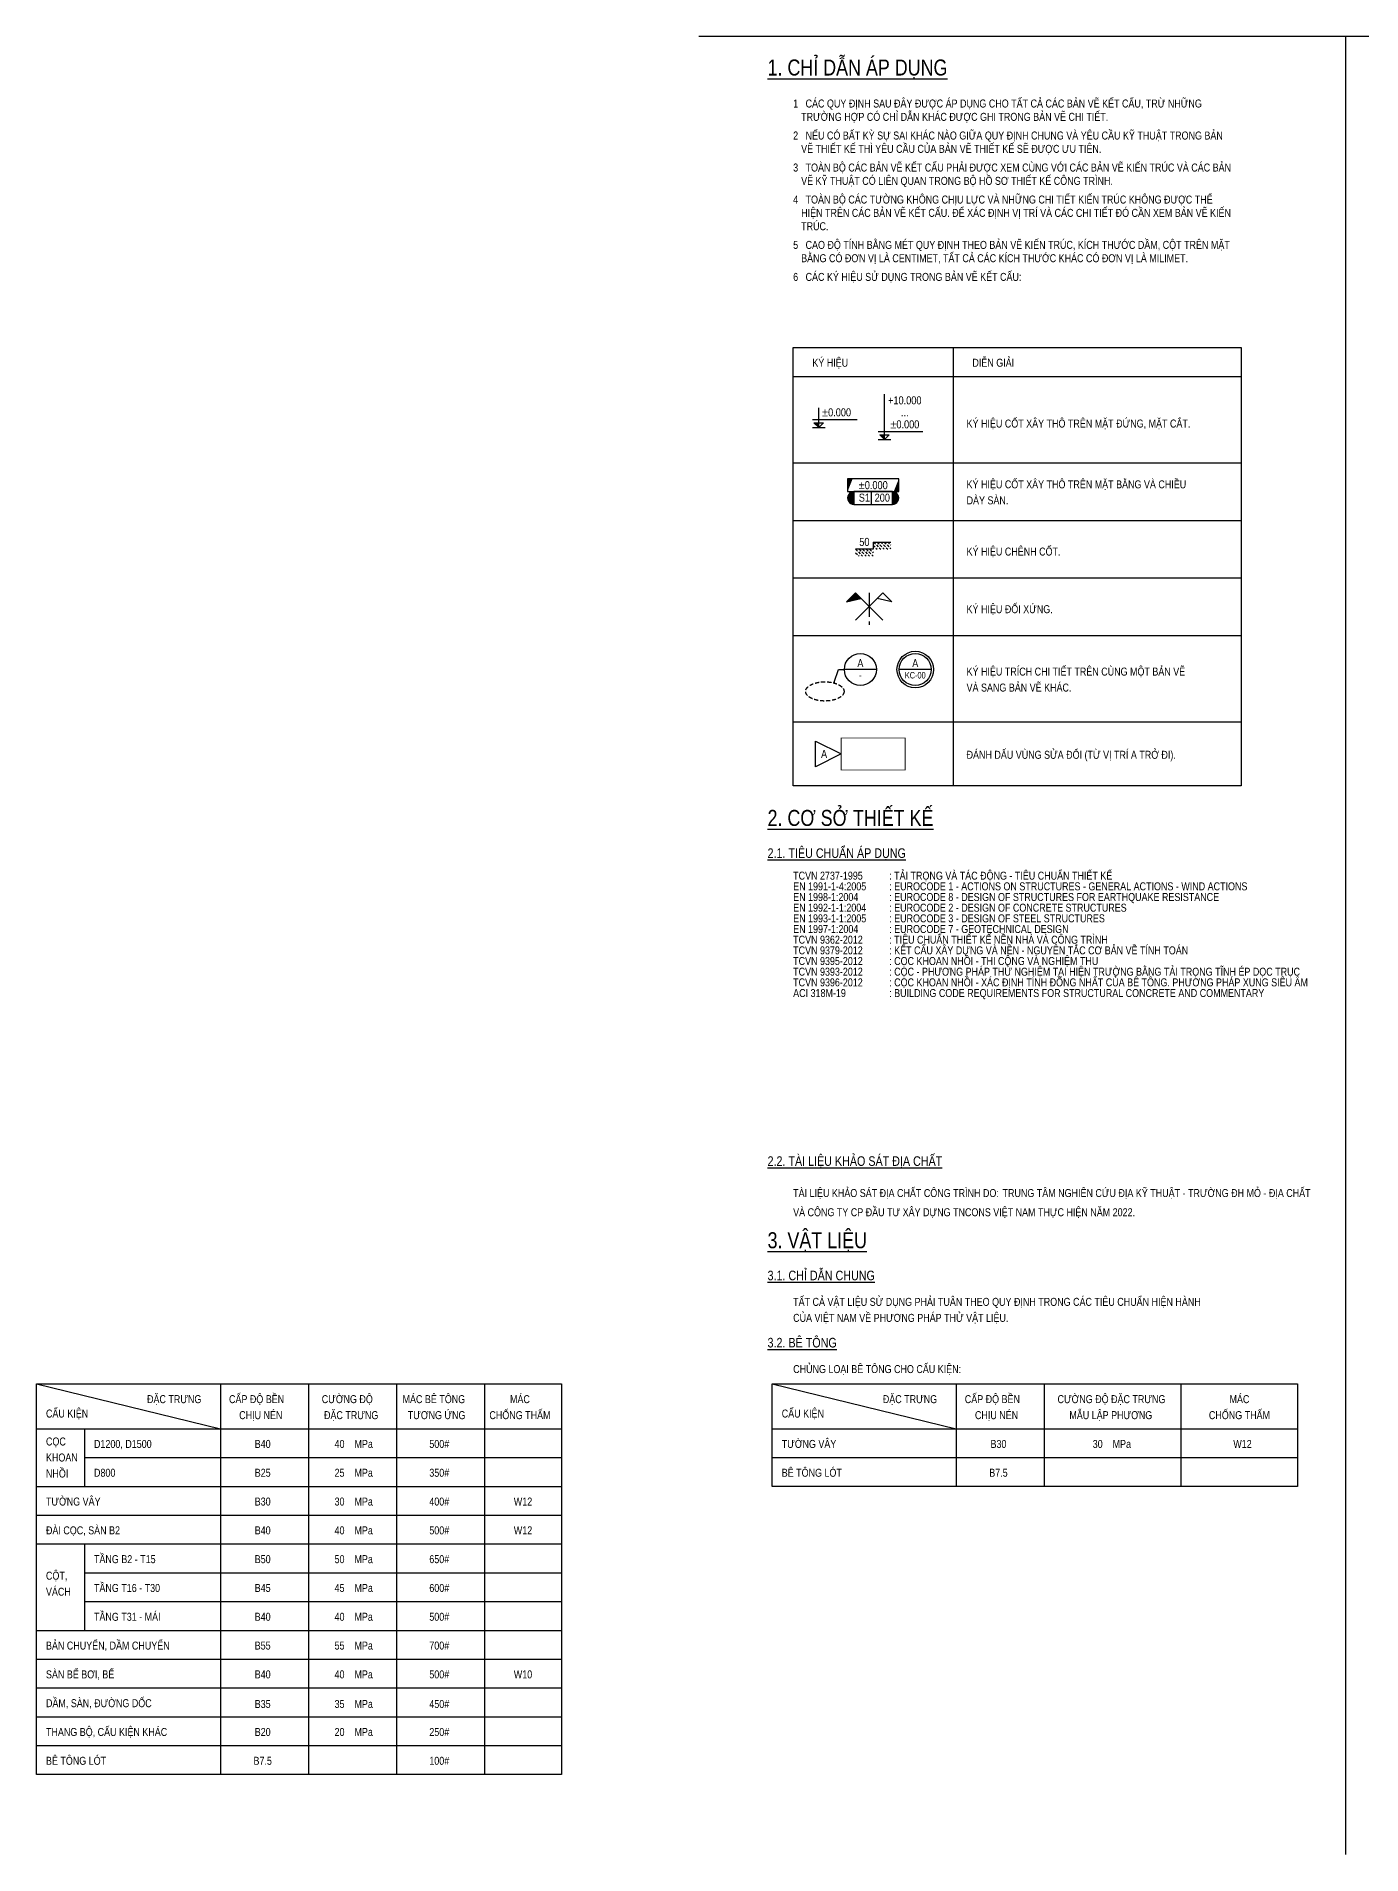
# Model space of a CAD drawing. Header units: millimetres. Extents: x -20244 to 82105, y -141 to 57963.
# Drawn here: x -20244 to 21160, y -141 to 56673 of the extents above; entities that cross this region are included whole.
import ezdxf
from ezdxf.enums import TextEntityAlignment as Align

# ---------------------------------------------------------------- set-up
doc = ezdxf.new("R2010")
doc.units = ezdxf.units.MM
doc.header["$LTSCALE"] = 100
doc.header["$MEASUREMENT"] = 0
for name, pattern in [('CENTER', [2, 1.25, -0.25, 0.25, -0.25]), ('CENTER2', [1.125, 0.75, -0.125, 0.125, -0.125]), ('HIDDEN', [0.375, 0.25, -0.125])]:
    doc.linetypes.add(name, pattern=pattern)
for name, color, linetype in [('ccu12-Chidan', 9, 'Continuous'), ('ccu12-Hatch', 8, 'Continuous'), ('ccu12-Manh', 8, 'Continuous'), ('ccu12-Text', 31, 'Continuous'), ('ccu12-Thay', 7, 'Continuous'), ('ccu12-Truc', 13, 'CENTER2')]:
    doc.layers.add(name, color=color, linetype=linetype)
doc.layers.add('KC-GHICHU', color=4, linetype='Continuous', lineweight=20)
doc.styles.add('2', font='ROMANS.shx', dxfattribs={"width": 0.85, "height": 200})
doc.styles.add('ccu12-Arial', font='arial.ttf', dxfattribs={"width": 0.8})
doc.styles.add('ccu12-Arial Narow', font='ARIALN.TTF')
doc.styles.add('ccu12-VnAvantH', font='', dxfattribs={"width": 0.8})
doc.styles.add('ccu12-vnsimli', font='vnsimli.shx', dxfattribs={"width": 0.8, "bigfont": 'vns.shx'})
doc.styles.add('DIM', font='romans.shx', dxfattribs={"width": 0.7})
doc.styles.get('ccu12-VnAvantH').set_extended_font_data('.VnAvantH')
doc.dimstyles.new('1-1', dxfattribs={"dimtxt": 2.5, "dimasz": 1.5, "dimexe": 1, "dimexo": 0, "dimgap": 1.5, "dimtad": 1, "dimdec": 0, "dimdsep": 46, "dimtxsty": 'DIM', "dimblk1": 'ARCHTICK', "dimblk2": 'ARCHTICK', "dimsah": 1, "dimcen": 1.5, "dimdle": 1, "dimclrd": 1, "dimclre": 1, "dimclrt": 4, "dimadec": 0, "dimazin": 0, "dimtfac": 1, "dimtdec": 0, "dimtofl": 0, "dimtmove": 1, "dimatfit": 3, "dimfxl": 1, "dimtolj": 1, "dimtzin": 0, "dimarcsym": 0})

# ---------------------------------------------------------------- blocks, each defined once
blk = doc.blocks.new('Số hiệu mây')
blk.add_lwpolyline([(-3.5, 3.5), (4.5, -0.5), (-3.5, -4.5), (-3.5, 3.5)])
at = {"layer": 'KC-GHICHU', "linetype": 'Continuous', "style": 'ccu12-Arial'}
blk.add_attdef('12', text='', height=2.5, dxfattribs=at).set_placement((-0.83, -0.5), align=Align.MIDDLE)
blk = doc.blocks.new('ccu11-cotcaodo1')
at = {"layer": 'ccu12-Hatch'}
h = blk.add_hatch(dxfattribs=at)
h.set_pattern_fill('ANSI31', color=256)
h.paths.add_polyline_path([(-6, 130), (-155, 130), (-6, -20)])
at = {"layer": 'ccu12-Chidan'}
for p, q in [((-6, -20), (-6, 600)), ((-206, 230), (1194, 230)), ((-155, 130), (144, 130)), ((-6, -20), (-155, 130)), ((-6, -20), (144, 130)), ((-206, -20), (194, -20))]:
    blk.add_line(p, q, dxfattribs=at)
at = {"layer": 'ccu12-Chidan', "color": 31, "ltscale": 10, "style": 'ccu12-Arial Narow'}
blk.add_attdef('%%P20.000', text='', height=250, dxfattribs=at).set_placement((628, 456), align=Align.MIDDLE_CENTER)
blk = doc.blocks.new('ccu11-cotcaodo2')
at = {"layer": 'ccu12-Hatch'}
h = blk.add_hatch(dxfattribs=at)
h.set_pattern_fill('ANSI31', color=256)
h.set_pattern_definition([(45, (7359.16489, 44219.88991), (-0.08838835, 0.08838835), [])])
h.paths.add_polyline_path([(7204, 44350), (7354, 44200), (7354, 44350)])
at = {"layer": 'ccu12-Chidan'}
for p, q in [((7354, 44200), (7354, 45620)), ((7154, 44450), (8554, 44450)), ((7204, 44350), (7503, 44350)), ((7354, 44200), (7204, 44350)), ((7354, 44200), (7503, 44350)), ((7154, 44200), (7554, 44200))]:
    blk.add_line(p, q, dxfattribs=at)
at = {"layer": 'ccu12-Chidan', "color": 31, "ltscale": 10, "style": 'ccu12-Arial Narow'}
for tag, p in [('%%P20.000', (7987, 45426)), ('...', (7987, 45051)), ('%%P20.000', (7987, 44676))]:
    blk.add_attdef(tag, text='', height=250, dxfattribs=at).set_placement(p, align=Align.MIDDLE_CENTER)
blk = doc.blocks.new('ccu11-cmb')
at = {"layer": 'ccu12-Chidan', "color": 7}
blk.add_lwpolyline([(0, 0), (1600, 0), (1600, 400), (0, 400)], close=True, dxfattribs=at)
at = {"layer": 'ccu12-Chidan', "color": 250}
for points in [[(0, 0), (159, 400), (0, 400)], [(1600, 400), (1441, 0), (1600, 0)]]:
    blk.add_solid(points, dxfattribs=at)
at = {"layer": 'ccu12-Chidan', "color": 31, "style": 'ccu12-vnsimli', "width": 0.8}
blk.add_attdef('+100.00', text='', height=250, dxfattribs=at).set_placement((800, 200), align=Align.MIDDLE_CENTER)
blk = doc.blocks.new('ccu11-chieudaysan')
at = {"layer": 'ccu12-Chidan'}
for points in [[(-569, 400), (-569, 0, -1)], [(631, 400), (631, 0, 1)]]:
    blk.add_hatch(color=250, dxfattribs=at).paths.add_polyline_path(points)
at = {"layer": 'ccu12-Chidan', "color": 7}
blk.add_line((-26, 0), (-26, 400), dxfattribs=at)
blk.add_lwpolyline([(-569, 0), (631, 0), (631, 400), (-569, 400)], close=True, dxfattribs=at)
for centre, start, end in [((-569, 200), 90, 270.0001), ((631, 200), 269.9999, 90)]:
    blk.add_arc(centre, 200, start, end, dxfattribs=at)
at = {"layer": 'ccu12-Chidan', "color": 31, "style": 'ccu12-vnsimli', "width": 0.7}
for tag, p in [('S00', (-502, 200)), ('200', (72, 200))]:
    blk.add_attdef(tag, text='', height=250, dxfattribs=at).set_placement(p, align=Align.MIDDLE_LEFT)
blk = doc.blocks.new('drp')
at = {"layer": 'ccu12-Chidan', "color": 1, "linetype": 'Continuous', "ltscale": 3}
for p, q in [((0, 193), (-500, 193)), ((0, 193), (0, -7)), ((0, -7), (500, -7))]:
    blk.add_line(p, q, dxfattribs=at)
at = {"layer": 'ccu12-Chidan', "color": 1, "linetype": 'HIDDEN', "ltscale": 3}
for p, q in [((-312, 193), (-500, 5)), ((-412, 193), (-500, 105)), ((-212, 193), (-412, -7)), ((-112, 193), (-312, -7)), ((-12, 193), (-212, -7)), ((0, 105), (-112, -7)), ((100, -7), (0, -107)), ((200, -7), (0, -207)), ((300, -7), (100, -207)), ((400, -7), (200, -207)), ((500, -7), (300, -207)), ((500, -107), (400, -207))]:
    blk.add_line(p, q, dxfattribs=at)
at = {"layer": 'ccu12-Chidan', "color": 31, "linetype": 'ByBlock', "style": '2', "width": 0.8}
blk.add_attdef('30', (111, 110), '', height=250, dxfattribs=at)
blk = doc.blocks.new('ccu11-doixung')
at = {"layer": 'ccu12-Chidan', "ltscale": 10000}
blk.add_hatch(color=256, dxfattribs=at).paths.add_polyline_path([(-35.9, 84.3), (-59.7, 60.6), (-21.4, 69.8)])
at = {"layer": 'ccu12-Chidan'}
for p, q in [((-35.9, 84.3), (-59.7, 60.6)), ((-59.7, 60.6), (-21.4, 69.8)), ((-35.9, 84.3), (35.9, 12.5)), ((35.9, 84.3), (-35.9, 12.5)), ((59.7, 60.6), (21.4, 69.8)), ((35.9, 84.3), (59.7, 60.6))]:
    blk.add_line(p, q, dxfattribs=at)
at = {"layer": 'ccu12-Chidan', "color": 13, "linetype": 'CENTER', "ltscale": 0.5}
blk.add_line((0, 84.3), (0, 0), dxfattribs=at)
blk = doc.blocks.new('_ARCHTICK')
at = {"color": 0, "linetype": 'ByBlock', "const_width": 0.15}
blk.add_lwpolyline([(-0.5, -0.5), (0.5, 0.5)], dxfattribs=at)
blk = doc.blocks.new('ct-trich')
at = {"layer": 'ccu12-Chidan', "color": 7}
blk.add_lwpolyline([(484, 0), (-484, 0)], dxfattribs=at)
at = {"layer": 'ccu12-Chidan', "color": 3}
blk.add_circle((0, 0), 484, dxfattribs=at)
at = {"layer": 'ccu12-Text', "style": 'ccu12-VnAvantH', "width": 0.8}
blk.add_attdef('B', text='', height=250, dxfattribs=at).set_placement((0, 0), align=Align.BOTTOM_CENTER)
blk.add_attdef('B', text='', height=180, dxfattribs=at).set_placement((0, -76), align=Align.TOP_CENTER)
blk = doc.blocks.new('ct-ve')
at = {"layer": 'ccu12-Chidan', "color": 7}
blk.add_lwpolyline([(484, 0), (-484, 0)], dxfattribs=at)
at = {"layer": 'ccu12-Chidan', "color": 9}
blk.add_circle((0, 0), 553, dxfattribs=at)
at = {"layer": 'ccu12-Chidan', "color": 3}
blk.add_circle((0, 0), 484, dxfattribs=at)
at = {"layer": 'ccu12-Chidan', "color": 7, "style": 'ccu12-VnAvantH', "width": 0.8}
blk.add_attdef('B', text='', height=250, dxfattribs=at).set_placement((0, 0), align=Align.BOTTOM_CENTER)
blk.add_attdef('B', text='', height=180, dxfattribs=at).set_placement((0, -76), align=Align.TOP_CENTER)

msp = doc.modelspace()

# ---------------------------------------------------------------- linework, layer by layer
at = {"layer": 'ccu12-Chidan', "linetype": 'HIDDEN', "ltscale": 5}
msp.add_ellipse((4389.8, 36205), major_axis=(600, 0), ratio=0.5, dxfattribs=at)
at = {"layer": 'ccu12-Manh'}
msp.add_line((8400, 46950), (8400, 33250), dxfattribs=at)
at = {"layer": 'ccu12-Thay', "ltscale": 10}
for p, q in [((74646.5, 56673.2), (455.3, 56673.2)), ((20659.7, 56673.2), (20659.7, -140.8))]:
    msp.add_line(p, q, dxfattribs=at)
at = {"layer": 'ccu12-Thay'}
for p, q in [((3400, 46050), (17400, 46050)), ((3400, 43350), (17400, 43350)), ((3400, 41550), (17400, 41550)), ((3400, 39750), (17400, 39750)), ((3400, 37950), (17400, 37950)), ((3400, 35250), (17400, 35250)), ((-20243.6, 14566.5), (-14493.6, 13166.5)), ((-14493.6, 14566.5), (-14493.6, 2366.5)), ((-11743.6, 14566.5), (-11743.6, 2366.5)), ((-8993.6, 14566.5), (-8993.6, 2366.5)), ((-6243.6, 14566.5), (-6243.6, 2366.5)), ((2743.3, 14566.5), (8493.3, 13166.5)), ((8493.3, 14566.5), (8493.3, 11366.5)), ((11243.3, 14566.5), (11243.3, 11366.5)), ((15508.9, 14566.5), (15508.9, 11366.5)), ((15508.9, 14566.5), (15508.9, 11366.5)), ((-20243.6, 13166.5), (-3833.9, 13166.5)), ((-18743.6, 13166.5), (-18743.6, 11366.5)), ((2743.3, 13166.5), (19153, 13166.5)), ((2743.3, 13166.5), (19153, 13166.5)), ((-18743.6, 12266.5), (-3833.9, 12266.5)), ((2743.3, 12266.5), (19153, 12266.5)), ((2743.3, 12266.5), (19153, 12266.5)), ((-20243.6, 11366.5), (-3833.9, 11366.5)), ((-20243.6, 10466.5), (-3833.9, 10466.5)), ((-20243.6, 9566.5), (-3833.9, 9566.5)), ((-18743.6, 9566.5), (-18743.6, 6866.5)), ((-18743.6, 8666.5), (-3833.9, 8666.5)), ((-18743.6, 8666.5), (-3833.9, 8666.5)), ((-18743.6, 7766.5), (-3833.9, 7766.5)), ((-18743.6, 7766.5), (-3833.9, 7766.5)), ((-20243.6, 6866.5), (-3833.9, 6866.5)), ((-20243.6, 5966.5), (-3833.9, 5966.5)), ((-20243.6, 5066.5), (-3833.9, 5066.5)), ((-20243.6, 4166.5), (-3833.9, 4166.5)), ((-20243.6, 3266.5), (-3833.9, 3266.5))]:
    msp.add_line(p, q, dxfattribs=at)
for points in [[(3400, 46950), (17400, 46950), (17400, 33250), (3400, 33250)], [(-20243.6, 14566.5), (-3833.9, 14566.5), (-3833.9, 2366.5), (-20243.6, 2366.5)], [(2743.3, 14566.5), (19153, 14566.5), (19153, 11366.5), (2743.3, 11366.5)]]:
    msp.add_lwpolyline(points, close=True, dxfattribs=at)
at = {"layer": 'ccu12-Truc', "color": 1, "ltscale": 5, "const_width": 25}
msp.add_lwpolyline([(4900, 34750), (6900, 34750), (6900, 33750), (4900, 33750)], close=True, dxfattribs=at)

# ---------------------------------------------------------------- block references
at = {"layer": 'ccu12-Chidan'}
ref = msp.add_blockref('ccu11-cotcaodo1', (4205.7, 44469.9), dxfattribs=at)
ref.add_attrib('%%P0.000', '%%P0.000', (4300, 44800), dxfattribs={"color": 31, "ltscale": 10, "height": 250, "style": 'ccu12-Arial Narow'})
at = {"layer": 'ccu12-Chidan', "ltscale": 10000}
ref = msp.add_blockref('ccu11-cmb', (5100, 42450), dxfattribs=at)
ref.add_attrib('+100.00', '%%P0.000', dxfattribs={"color": 31, "height": 250, "style": 'ccu12-Arial Narow'}).set_placement((5900, 42650), align=Align.MIDDLE_CENTER)
ref = msp.add_blockref('ccu11-chieudaysan', (5869, 42050), dxfattribs=at)
ref.add_attrib('S00', 'S1', dxfattribs={"color": 31, "height": 250, "style": 'ccu12-Arial Narow'}).set_placement((5450.5, 42259.5), align=Align.MIDDLE_LEFT)
ref.add_attrib('200', '200', dxfattribs={"color": 31, "height": 250, "style": 'ccu12-Arial Narow'}).set_placement((5945.5, 42259.5), align=Align.MIDDLE_LEFT)
at = {"layer": 'ccu12-Chidan'}
ref = msp.add_blockref('drp', (5900, 40658.2), dxfattribs=dict(at, xscale=-1.102198272943497, yscale=1.102198273234535, zscale=1.102198273222705))
ref.add_attrib('30', '50', dxfattribs={"color": 31, "linetype": 'ByBlock', "height": 250, "style": 'ccu12-Arial Narow'}).set_placement((5624.5, 40676.5), align=Align.BOTTOM_CENTER)
at = {"layer": 'ccu12-Chidan', "ltscale": 10000, "xscale": 11.86262068895978, "yscale": 11.86262068895978, "zscale": 11.86262068895978}
msp.add_blockref('ccu11-doixung', (5770.6, 38282), dxfattribs=at)
at = {"layer": 'ccu12-Chidan'}
ref = msp.add_blockref('ct-trich', (5500.1, 36888.5), dxfattribs=dict(at, xscale=1.032041965136774, yscale=1.032041965136774, zscale=1.032041965136774))
ref.add_attrib('B', '-', dxfattribs={"color": 31, "height": 200, "style": 'ccu12-Arial Narow'}).set_placement((5500.1, 36810.4), align=Align.TOP_CENTER)
ref.add_attrib('B', 'A', dxfattribs={"color": 7, "height": 250, "style": 'ccu12-Arial Narow'}).set_placement((5500.1, 36888.5), align=Align.BOTTOM_CENTER)
ref = msp.add_blockref('ct-ve', (7214, 36888.5), dxfattribs=dict(at, xscale=1.032041965136774, yscale=1.032041965136774, zscale=1.032041965136774))
ref.add_attrib('B', 'A', dxfattribs={"color": 7, "height": 250, "style": 'ccu12-Arial Narow'}).set_placement((7214, 36888.5), align=Align.BOTTOM_CENTER)
ref.add_attrib('B', 'KC-00', dxfattribs={"color": 31, "height": 200, "style": 'ccu12-Arial Narow'}).set_placement((7214, 36810.4), align=Align.TOP_CENTER)
at = {"layer": 'ccu12-Thay'}
ref = msp.add_blockref('ccu11-cotcaodo2', (-1100, -126.3), dxfattribs=at)
ref.add_attrib('%%P20.000', '+10.000', dxfattribs={"layer": 'ccu12-Chidan', "color": 31, "ltscale": 10, "height": 250, "style": 'ccu12-Arial Narow'}).set_placement((6887.4, 45300), align=Align.MIDDLE_CENTER)
ref.add_attrib('...', '...', dxfattribs={"layer": 'ccu12-Chidan', "color": 31, "ltscale": 10, "height": 250, "style": 'ccu12-Arial Narow'}).set_placement((6887.4, 44925), align=Align.MIDDLE_CENTER)
ref.add_attrib('%%P20.000', '%%P0.000', dxfattribs={"layer": 'ccu12-Chidan', "color": 31, "ltscale": 10, "height": 250, "style": 'ccu12-Arial Narow'}).set_placement((6887.4, 44550), align=Align.MIDDLE_CENTER)
ref = msp.add_blockref('Số hiệu mây', (4450, 34300), dxfattribs=dict(at, xscale=100, yscale=100, zscale=100))
ref.add_attrib('12', 'A', dxfattribs={"layer": 'ccu12-Text', "linetype": 'Continuous', "height": 250, "style": 'ccu12-Arial Narow'}).set_placement((4366.7, 34250), align=Align.MIDDLE)

# ---------------------------------------------------------------- texts
at = {"layer": 'ccu12-Text', "style": 'ccu12-Arial', "width": 0.8}
for s, height, p in [('%%U1. CHỈ DẪN ÁP DỤNG', 500, (2600, 55450)), ('KÝ HIỆU', 250, (4000, 46350)), ('DIỄN GIẢI', 250, (9000, 46350)), ('KÝ HIỆU CỐT XÂY THÔ TRÊN MẶT ĐỨNG, MẶT CẮT.', 250, (8817.9, 44450)), ('KÝ HIỆU CỐT XÂY THÔ TRÊN MẶT BẰNG VÀ CHIỀU', 250, (8817.9, 42550)), ('DÀY SÀN.', 250, (8817.9, 42050)), ('KÝ HIỆU CHÊNH CỐT.', 250, (8817.9, 40450)), ('KÝ HIỆU ĐỐI XỨNG.', 250, (8817.9, 38650)), ('KÝ HIỆU TRÍCH CHI TIẾT TRÊN CÙNG MỘT BẢN VẼ', 250, (8817.9, 36700)), ('VÀ SANG BẢN VẼ KHÁC.', 250, (8817.9, 36200)), ('ĐÁNH DẤU VÙNG SỬA ĐỔI (TỪ VỊ TRÍ A TRỞ ĐI).', 250, (8817.9, 34100)), ('%%U2. CƠ SỞ THIẾT KẾ', 500, (2600, 32002.7)), ('%%U2.1. TIÊU CHUẨN ÁP DỤNG', 300, (2600, 31002.7)), ('%%U2.2. TÀI LIỆU KHẢO SÁT ĐỊA CHẤT', 300, (2600, 21380.2)), ('TÀI LIỆU KHẢO SÁT ĐỊA CHẤT CÔNG TRÌNH DO:', 250, (3400, 20406.3)), ('%%U3. VẬT LIỆU', 500, (2600, 18806.3)), ('%%U3.1. CHỈ DẪN CHUNG', 300, (2600, 17806.3)), ('TẤT CẢ VẬT LIỆU SỬ DỤNG PHẢI TUÂN THEO QUY ĐỊNH TRONG CÁC TIÊU CHUẨN HIỆN HÀNH', 250, (3400, 17006.3)), ('CỦA VIỆT NAM VỀ PHƯƠNG PHÁP THỬ VẬT LIỆU.', 250, (3400, 16506.3)), ('%%U3.2. BÊ TÔNG', 300, (2600, 15706.3)), ('CHỦNG LOẠI BÊ TÔNG CHO CẤU KIỆN:', 250, (3400, 14906.3)), ('ĐẶC TRƯNG', 250, (-16785.9, 13966.5)), ('CẤP ĐỘ BỀN', 250, (-14225.1, 13966.5)), ('CƯỜNG ĐỘ', 250, (-11327.6, 13966.5)), ('MÁC BÊ TÔNG', 250, (-8803.1, 13966.5)), ('ĐẶC TRƯNG', 250, (6201, 13966.5)), ('CẤP ĐỘ BỀN', 250, (8761.8, 13966.5)), ('CƯỜNG ĐỘ ĐẶC TRƯNG', 250, (11659.3, 13966.5)), ('CẤU KIỆN', 250, (-19943.6, 13516.5)), ('CHỊU NÉN', 250, (-13907.6, 13466.5)), ('ĐẶC TRƯNG', 250, (-11257.6, 13466.5)), ('TƯƠNG ỨNG', 250, (-8640.6, 13466.5)), ('CẤU KIỆN', 250, (3043.3, 13516.5)), ('CHỊU NÉN', 250, (9079.3, 13466.5)), (' MẪU LẬP PHƯƠNG', 250, (11951.6, 13466.5)), ('CỌC', 250, (-19943.6, 12643.2)), ('D1200, D1500', 250, (-18443.6, 12566.5)), ('TƯỜNG VÂY', 250, (3043.3, 12566.5)), ('KHOAN', 250, (-19943.6, 12143.2)), ('NHỒI', 250, (-19943.6, 11643.2)), ('BÊ TÔNG LÓT', 250, (3043.3, 11666.5)), ('D800', 250, (-18443.6, 11666.5)), ('TƯỜNG VÂY', 250, (-19943.6, 10766.5)), ('ĐÀI CỌC, SÀN B2', 250, (-19943.6, 9866.5)), ('TẦNG B2 - T15', 250, (-18443.6, 8966.5)), ('CỘT,', 250, (-19943.6, 8449.4)), ('VÁCH', 250, (-19943.6, 7949.4)), ('TẦNG T16 - T30', 250, (-18443.6, 8066.5)), ('TẦNG T31 - MÁI', 250, (-18443.6, 7166.5)), ('BẢN CHUYỂN, DẦM CHUYỂN', 250, (-19943.6, 6266.5)), ('SÀN BỂ BƠI, BỂ', 250, (-19943.6, 5366.5)), ('DẦM, SÀN, ĐƯỜNG DỐC', 250, (-19943.6, 4466.5)), ('THANG BỘ, CẤU KIỆN KHÁC', 250, (-19943.6, 3566.5)), ('BÊ TÔNG LÓT', 250, (-19943.6, 2666.5))]:
    msp.add_text(s, height=height, dxfattribs=at).set_placement(p)
at = {"layer": 'ccu12-Text', "color": 3, "style": 'ccu12-Arial', "width": 0.8}
for s, p in [('TRUNG TÂM NGHIÊN CỨU ĐỊA KỸ THUẬT - TRƯỜNG ĐH MỎ - ĐỊA CHẤT', (9941, 20406.3)), ('VÀ CÔNG TY CP ĐẦU TƯ XÂY DỰNG TNCONS VIỆT NAM THỰC HIỆN NĂM 2022.', (3400, 19806.3))]:
    msp.add_text(s, height=250, dxfattribs=at).set_placement(p)
at = {"layer": 'ccu12-Text', "style": 'ccu12-Arial', "width": 0.8}
for s, p in [('MÁC', (-5135.4, 13966.5)), ('MÁC', (17342.6, 13966.5)), ('CHỐNG THẤM', (-5135.4, 13466.5)), ('CHỐNG THẤM', (17342.6, 13466.5))]:
    msp.add_text(s, height=250, dxfattribs=at).set_placement(p, align=Align.CENTER)
at = {"layer": 'ccu12-Text', "color": 3, "style": 'ccu12-Arial', "width": 0.8}
for s, p in [('B40', (-13173.1, 12566.5)), ('40    MPa', (-10329.1, 12566.5)), ('500#', (-7656.5, 12566.5)), ('B30', (9813.8, 12566.5)), ('30    MPa', (13356.8, 12566.5)), ('W12', (17438.1, 12566.5)), ('B25', (-13173.1, 11666.5)), ('25    MPa', (-10329.1, 11666.5)), ('350#', (-7656.5, 11666.5)), ('B7.5', (9813.8, 11666.5)), ('B30', (-13173.1, 10766.5)), ('30    MPa', (-10329.1, 10766.5)), ('400#', (-7656.5, 10766.5)), ('W12', (-5039.9, 10766.5)), ('B40', (-13173.1, 9866.5)), ('40    MPa', (-10329.1, 9866.5)), ('500#', (-7656.5, 9866.5)), ('W12', (-5039.9, 9866.5)), ('B50', (-13173.1, 8966.5)), ('50    MPa', (-10329.1, 8966.5)), ('650#', (-7656.5, 8966.5)), ('B45', (-13173.1, 8066.5)), ('45    MPa', (-10329.1, 8066.5)), ('600#', (-7656.5, 8066.5)), ('B40', (-13173.1, 7166.5)), ('40    MPa', (-10329.1, 7166.5)), ('500#', (-7656.5, 7166.5)), ('B55', (-13173.1, 6266.5)), ('55    MPa', (-10329.1, 6266.5)), ('700#', (-7656.5, 6266.5)), ('B40', (-13173.1, 5366.5)), ('40    MPa', (-10329.1, 5366.5)), ('500#', (-7656.5, 5366.5)), ('W10', (-5039.9, 5366.5)), ('B35', (-13173.1, 4441.5)), ('35    MPa', (-10329.1, 4441.5)), ('450#', (-7656.5, 4441.5)), ('B20', (-13173.1, 3566.5)), ('20    MPa', (-10329.1, 3566.5)), ('250#', (-7656.5, 3566.5)), ('B7.5', (-13173.1, 2666.5)), ('100#', (-7656.5, 2666.5))]:
    msp.add_text(s, height=250, dxfattribs=at).set_placement(p, align=Align.CENTER)
at = {"layer": 'ccu12-Text', "ltscale": 5, "insert": (3400, 54700), "char_height": 250, "width": 13641.883, "attachment_point": 1, "style": 'ccu12-Arial'}
msp.add_mtext('\\pi-250,l250;1   CÁC QUY ĐỊNH SAU ĐÂY ĐƯỢC ÁP DỤNG CHO TẤT CẢ CÁC BẢN VẼ KẾT CẤU, TRỪ NHỮNG TRƯỜNG HỢP CÓ CHỈ DẪN KHÁC ĐƯỢC GHI TRONG BẢN VẼ CHI TIẾT. \\P{\\H0.4x; \\P}2   NẾU CÓ BẤT KỲ SỰ SAI KHÁC NÀO GIỮA QUY ĐỊNH CHUNG VÀ YÊU CẦU KỸ THUẬT TRONG BẢN VẼ THIẾT KẾ THÌ YÊU CẦU CỦA BẢN VẼ THIẾT KẾ SẼ ĐƯỢC ƯU TIÊN. \\P{\\H0.4x; \\P}3   TOÀN BỘ CÁC BẢN VẼ KẾT CẤU PHẢI ĐƯỢC XEM CÙNG VỚI CÁC BẢN VẼ KIẾN TRÚC VÀ CÁC BẢN VẼ KỸ THUẬT CÓ LIÊN QUAN TRONG BỘ HỒ SƠ THIẾT KẾ CÔNG TRÌNH. \\P{\\H0.4x; \\P}4   TOÀN BỘ CÁC TƯỜNG KHÔNG CHỊU LỰC VÀ NHỮNG CHI TIẾT KIẾN TRÚC KHÔNG ĐƯỢC THỂ HIỆN TRÊN CÁC BẢN VẼ KẾT CẤU. ĐỂ XÁC ĐỊNH VỊ TRÍ VÀ CÁC CHI TIẾT ĐÓ CẦN XEM BẢN VẼ KIẾN TRÚC. \\P{\\H0.4x; \\P}5   CAO ĐỘ TÍNH BẰNG MÉT QUY ĐỊNH THEO BẢN VẼ KIẾN TRÚC, KÍCH THƯỚC DẦM, CỘT TRÊN MẶT BẰNG CÓ ĐƠN VỊ LÀ CENTIMET, TẤT CẢ CÁC KÍCH THƯỚC KHÁC CÓ ĐƠN VỊ LÀ MILIMET. \\P{\\H0.4x; \\P}6   CÁC KÝ HIỆU SỬ DỤNG TRONG BẢN VẼ KẾT CẤU:', dxfattribs=at)
at = {"layer": 'ccu12-Text', "ltscale": 5, "insert": (3400, 30573.1), "char_height": 250, "width": 16200, "attachment_point": 1, "line_spacing_factor": 0.8, "style": 'ccu12-Arial'}
msp.add_mtext('\\pi-2750,l2750,t2750,3000;TCVN 2737-1995  ^I^I: TẢI TRỌNG VÀ TÁC ĐỘNG - TIÊU CHUẨN THIẾT KẾ \\PEN 1991-1-4:2005   ^I^I: EUROCODE 1 - ACTIONS ON STRUCTURES - GENERAL ACTIONS - WIND ACTIONS{\\H2.45572x; }\\P\\pi0,l0,tz;EN 1998-1:2004 ^I: EUROCODE 8 - DESIGN OF STRUCTURES FOR EARTHQUAKE RESISTANCE{\\H2.10287x; }\\PEN 1992-1-1:2004^I: EUROCODE 2 - DESIGN OF CONCRETE STRUCTURES{\\H2.1264x; }\\PEN 1993-1-1:2005^I: EUROCODE 3 - DESIGN OF STEEL STRUCTURES {\\H2.12483x; }\\PEN 1997-1:2004  ^I: EUROCODE 7 - GEOTECHNICAL DESIGN{\\H2.12493x; }\\PTCVN 9362-2012  ^I: TIÊU CHUẨN THIẾT KẾ NỀN NHÀ VÀ CÔNG TRÌNH{\\H2.35958x; }\\PTCVN 9379-2012  ^I: KẾT CẤU XÂY DỰNG VÀ NỀN - NGUYÊN TẮC CƠ BẢN VỀ TÍNH TOÁN{\\H2.54925x; }\\PTCVN 9395-2012  ^I: CỌC KHOAN NHỒI - THI CÔNG VÀ NGHIỆM THU{\\H2.53661x; }\\PTCVN 9393-2012     ^I: CỌC - PHƯƠNG PHÁP THỬ NGHIỆM TẠI HIỆN TRƯỜNG BẰNG TẢI TRỌNG TĨNH ÉP DỌC TRỤC{\\H2.53745x; }\\PTCVN 9396-2012    ^I: CỌC KHOAN NHỒI - XÁC ĐỊNH TÍNH ĐỒNG NHẤT CỦA BÊ TÔNG. PHƯƠNG PHÁP XUNG SIÊU ÂM{\\H2.5374x; }\\PACI 318M-19          ^I: BUILDING CODE REQUIREMENTS FOR STRUCTURAL CONCRETE AND COMMENTARY {\\H1.6504x; \\H1.77861x; }', dxfattribs=at)

# ---------------------------------------------------------------- leaders
at = {"layer": 'ccu12-Chidan'}
msp.add_leader([(4683.2, 36489.6), (4819.9, 36888.5), (5000.1, 36888.5)], dimstyle='1-1', override={"dimgap": 0.5, "dimtad": 0, "dimtxsty": 'ccu12-VnAvantH', "dimldrblk": 'DotBlank'}, dxfattribs=at)

doc.saveas('drawing.dxf')
